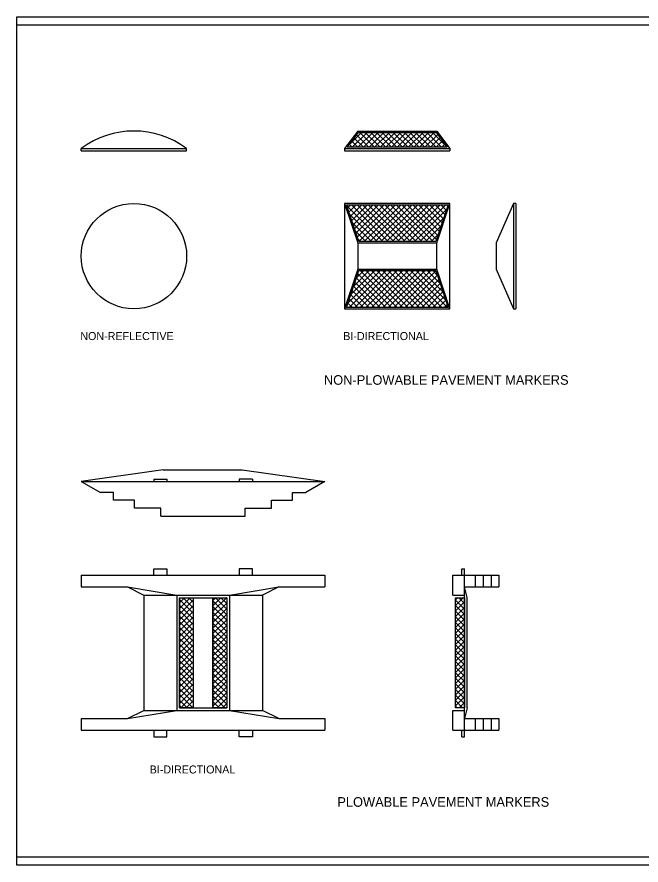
# Model space of a CAD drawing. Extents: x 0 to 390, y 0 to 265.
# Drawn here: x 0 to 195, y 0 to 265 of the extents above; entities that cross this region are included whole.
import ezdxf

# ---------------------------------------------------------------- set-up
doc = ezdxf.new("R2010")
doc.units = 0
doc.layers.add('D_Details', color=7, linetype='Continuous')
doc.layers.add('Default', color=7, linetype='Continuous')

msp = doc.modelspace()

# ---------------------------------------------------------------- linework, layer by layer
at = {"layer": 'D_Details'}
for p, q in [((106.49, 229.35), (102.38, 223.89)), ((103.2, 224.3), (106.71, 228.94)), ((103.71, 224.98), (107.68, 228.94)), ((104.78, 224.3), (109.42, 228.94)), ((109.99, 224.3), (106.12, 228.17)), ((106.49, 229.35), (131.18, 229.35)), ((106.53, 224.3), (111.17, 228.94)), ((106.71, 228.94), (130.98, 228.94)), ((111.74, 224.3), (107.09, 228.94)), ((108.27, 224.3), (112.91, 228.94)), ((113.48, 224.3), (108.84, 228.94)), ((110.02, 224.3), (114.66, 228.94)), ((115.23, 224.3), (110.59, 228.94)), ((111.76, 224.3), (116.4, 228.94)), ((116.98, 224.3), (112.34, 228.94)), ((113.51, 224.3), (118.15, 228.94)), ((118.72, 224.3), (114.08, 228.94)), ((115.26, 224.3), (119.9, 228.94)), ((120.47, 224.3), (115.83, 228.94)), ((117, 224.3), (121.64, 228.94)), ((122.21, 224.3), (117.57, 228.94)), ((118.75, 224.3), (123.39, 228.94)), ((123.96, 224.3), (119.31, 228.94)), ((120.49, 224.3), (125.13, 228.94)), ((125.7, 224.3), (121.06, 228.94)), ((122.24, 224.3), (126.88, 228.94)), ((127.45, 224.3), (122.8, 228.94)), ((123.98, 224.3), (128.62, 228.94)), ((129.2, 224.3), (124.56, 228.94)), ((125.73, 224.3), (130.38, 228.94)), ((130.94, 224.3), (126.3, 228.94)), ((127.48, 224.3), (131.47, 228.29)), ((132.69, 224.3), (128.05, 228.94)), ((134.43, 224.3), (129.79, 228.94)), ((130.98, 228.94), (134.47, 224.3)), ((131.18, 229.35), (135.3, 223.89)), ((106.5, 224.3), (104.62, 226.18)), ((108.25, 224.3), (105.37, 227.17)), ((129.22, 224.3), (132.22, 227.3)), ((130.97, 224.3), (132.97, 226.3)), ((132.71, 224.3), (133.72, 225.3)), ((20.08, 223.89), (53, 223.89)), ((20.08, 223.18), (20.08, 223.89)), ((20.08, 223.18), (53, 223.18)), ((53, 223.18), (53, 223.89)), ((102.38, 223.89), (135.3, 223.89)), ((102.38, 223.89), (102.38, 223.18)), ((102.38, 223.18), (135.3, 223.18)), ((134.47, 224.3), (103.2, 224.3)), ((104.76, 224.3), (103.87, 225.19)), ((134.46, 224.3), (134.47, 224.31)), ((135.3, 223.89), (135.3, 223.18)), ((102.38, 206.72), (106.49, 194.38)), ((131.18, 194.38), (135.3, 206.72)), ((155.17, 206.72), (149.7, 194.38)), ((155.17, 206.72), (155.17, 173.8)), ((155.87, 206.72), (155.17, 206.72)), ((155.87, 206.72), (155.87, 173.8)), ((106.79, 194.79), (102.95, 206.31)), ((114.28, 194.79), (103.05, 206.02)), ((103.28, 205.32), (104.28, 206.31)), ((103.72, 204.01), (106.03, 206.31)), ((104.16, 202.7), (107.78, 206.31)), ((116.03, 194.79), (104.51, 206.31)), ((104.59, 201.38), (109.52, 206.31)), ((105.03, 200.07), (111.27, 206.31)), ((105.46, 198.76), (113.01, 206.31)), ((105.9, 197.46), (114.76, 206.31)), ((117.78, 194.79), (106.25, 206.31)), ((106.34, 196.15), (116.5, 206.31)), ((106.77, 194.84), (118.25, 206.31)), ((119.52, 194.79), (108, 206.31)), ((108.48, 194.79), (120, 206.31)), ((121.26, 194.79), (109.74, 206.31)), ((110.22, 194.79), (121.74, 206.31)), ((123.01, 194.79), (111.49, 206.31)), ((111.97, 194.79), (123.49, 206.31)), ((124.75, 194.79), (113.23, 206.31)), ((113.71, 194.79), (125.23, 206.31)), ((126.5, 194.79), (114.98, 206.31)), ((115.45, 194.79), (126.98, 206.31)), ((128.24, 194.79), (116.72, 206.31)), ((117.2, 194.79), (128.72, 206.31)), ((130, 194.79), (118.48, 206.31)), ((118.94, 194.79), (130.47, 206.31)), ((131.1, 195.43), (120.22, 206.31)), ((120.7, 194.79), (132.22, 206.31)), ((131.54, 196.74), (121.96, 206.31)), ((122.44, 194.79), (133.96, 206.31)), ((131.97, 198.05), (123.71, 206.31)), ((124.19, 194.79), (134.24, 204.85)), ((132.41, 199.36), (125.45, 206.31)), ((132.84, 200.67), (127.2, 206.31)), ((133.28, 201.97), (128.94, 206.31)), ((133.72, 203.28), (130.7, 206.31)), ((134.73, 206.31), (130.89, 194.79)), ((134.15, 204.59), (132.44, 206.31)), ((134.59, 205.9), (134.19, 206.31)), ((112.53, 194.79), (103.93, 203.41)), ((125.93, 194.79), (133.36, 202.22)), ((110.79, 194.79), (104.79, 200.79)), ((127.68, 194.79), (132.49, 199.6)), ((109.04, 194.79), (105.66, 198.17)), ((129.42, 194.79), (131.62, 196.99)), ((106.49, 194.38), (131.18, 194.38)), ((106.49, 194.38), (106.49, 186.15)), ((107.3, 194.79), (106.53, 195.55)), ((130.89, 194.79), (106.79, 194.79)), ((131.18, 186.15), (131.18, 194.38)), ((149.7, 194.38), (149.7, 186.15)), ((106.49, 186.15), (102.38, 173.8)), ((102.95, 174.22), (106.79, 185.74)), ((103.41, 175.56), (113.58, 185.74)), ((103.8, 174.22), (115.32, 185.74)), ((104.27, 178.18), (111.83, 185.74)), ((105.14, 180.8), (110.08, 185.74)), ((105.55, 174.22), (117.07, 185.74)), ((106.02, 183.42), (108.34, 185.74)), ((106.49, 186.15), (131.18, 186.15)), ((106.79, 185.74), (130.89, 185.74)), ((118.77, 174.22), (107.25, 185.74)), ((107.29, 174.22), (118.81, 185.74)), ((120.52, 174.22), (108.99, 185.74)), ((109.04, 174.22), (120.56, 185.74)), ((122.26, 174.22), (110.74, 185.74)), ((110.78, 174.22), (122.3, 185.74)), ((124.01, 174.22), (112.48, 185.74)), ((112.53, 174.22), (124.05, 185.74)), ((125.75, 174.22), (114.23, 185.74)), ((114.28, 174.22), (125.8, 185.74)), ((127.49, 174.22), (115.97, 185.74)), ((116.02, 174.22), (127.54, 185.74)), ((129.24, 174.22), (117.72, 185.74)), ((117.77, 174.22), (129.29, 185.74)), ((130.99, 174.22), (119.47, 185.74)), ((119.51, 174.22), (130.92, 185.63)), ((132.74, 174.22), (121.22, 185.74)), ((134.48, 174.22), (122.96, 185.74)), ((133.98, 176.46), (124.7, 185.74)), ((133.11, 179.08), (126.45, 185.74)), ((132.24, 181.7), (128.19, 185.74)), ((131.35, 184.32), (129.94, 185.74)), ((130.89, 185.74), (134.73, 174.22)), ((135.3, 173.8), (131.18, 186.15)), ((149.7, 186.15), (155.17, 173.8)), ((115.27, 174.22), (106.03, 183.46)), ((117.03, 174.22), (106.47, 184.77)), ((121.26, 174.22), (131.36, 184.31)), ((123, 174.22), (131.8, 183)), ((111.78, 174.22), (105.16, 180.84)), ((113.53, 174.22), (105.6, 182.15)), ((124.75, 174.22), (132.24, 181.7)), ((126.49, 174.22), (132.67, 180.39)), ((108.3, 174.22), (104.29, 178.22)), ((110.04, 174.22), (104.72, 179.53)), ((128.24, 174.22), (133.11, 179.08)), ((129.99, 174.22), (133.54, 177.77)), ((104.81, 174.22), (103.41, 175.61)), ((106.55, 174.22), (103.85, 176.91)), ((131.73, 174.22), (133.98, 176.46)), ((133.48, 174.22), (134.42, 175.15)), ((103.05, 174.22), (102.98, 174.29)), ((155.17, 173.8), (155.87, 173.8)), ((45.68, 123.45), (20.09, 119.83)), ((45.68, 123.45), (70.36, 123.45)), ((70.36, 123.45), (96.21, 119.83)), ((20.09, 119.83), (96.21, 119.83)), ((20.09, 119.83), (26.06, 116.45)), ((42.72, 120.62), (46.84, 120.62)), ((42.72, 120.62), (42.72, 119.83)), ((46.84, 120.62), (46.84, 119.83)), ((73.58, 120.62), (69.47, 120.62)), ((69.47, 120.62), (69.47, 119.83)), ((73.58, 120.62), (73.58, 119.83)), ((96.21, 119.83), (90.25, 116.45)), ((30.17, 116.45), (26.06, 116.45)), ((30.17, 113.98), (30.17, 116.45)), ((36.76, 113.98), (30.17, 113.98)), ((36.76, 111.51), (36.76, 113.98)), ((79.55, 111.51), (79.55, 113.98)), ((79.55, 113.98), (86.13, 113.98)), ((86.13, 113.98), (86.13, 116.45)), ((86.13, 116.45), (90.25, 116.45)), ((44.98, 111.51), (36.76, 111.51)), ((44.98, 109.04), (44.98, 111.51)), ((71.32, 109.04), (71.32, 111.51)), ((71.32, 111.51), (79.55, 111.51)), ((44.98, 109.04), (71.32, 109.04)), ((20.09, 90.53), (96.21, 90.53)), ((20.09, 90.53), (20.09, 86.91)), ((42.72, 90.53), (42.72, 92.59)), ((42.72, 92.59), (46.84, 92.59)), ((46.84, 92.59), (46.84, 90.53)), ((73.58, 92.59), (69.47, 92.59)), ((69.47, 92.59), (69.47, 90.53)), ((73.58, 90.53), (73.58, 92.59)), ((96.21, 90.53), (96.21, 86.91)), ((136.2, 84.36), (136.2, 90.53)), ((136.2, 90.53), (139.82, 90.53)), ((139.03, 92.59), (139.82, 92.59)), ((139.03, 90.53), (139.03, 92.59)), ((139.82, 40.08), (139.82, 92.59)), ((139.82, 90.53), (150.6, 90.53)), ((143.2, 90.53), (143.2, 86.91)), ((145.67, 90.53), (145.67, 86.91)), ((148.13, 90.53), (148.13, 86.91)), ((150.6, 90.53), (150.6, 86.91)), ((20.09, 86.91), (34.49, 86.91)), ((34.49, 86.91), (39.64, 84.36)), ((34.49, 86.91), (49.92, 84.36)), ((66.38, 84.36), (81.81, 86.91)), ((81.81, 86.91), (76.67, 84.36)), ((81.81, 86.91), (96.21, 86.91)), ((139.82, 86.91), (150.6, 86.91)), ((140.65, 83.53), (139.82, 86.91)), ((39.64, 84.36), (39.64, 48.31)), ((39.64, 84.36), (76.67, 84.36)), ((49.92, 84.36), (49.92, 48.31)), ((50.75, 83.53), (65.56, 83.53)), ((50.75, 83.53), (50.75, 49.13)), ((50.75, 81.9), (52.38, 83.53)), ((50.75, 80.15), (54.13, 83.53)), ((55.07, 78.67), (50.75, 82.99)), ((50.75, 78.4), (55.07, 82.72)), ((55.07, 80.41), (51.95, 83.53)), ((55.07, 82.16), (53.69, 83.53)), ((55.07, 83.53), (55.07, 49.13)), ((61.24, 83.53), (61.24, 49.13)), ((61.24, 82.78), (62, 83.53)), ((61.24, 81.03), (63.74, 83.53)), ((61.24, 79.29), (65.48, 83.53)), ((65.56, 78.23), (61.24, 82.55)), ((65.56, 79.97), (62, 83.53)), ((65.56, 81.72), (63.75, 83.53)), ((65.56, 83.47), (65.49, 83.53)), ((65.56, 83.53), (65.56, 49.13)), ((66.38, 84.36), (66.38, 48.31)), ((76.67, 84.36), (76.67, 48.31)), ((136.2, 84.36), (139.82, 84.36)), ((137.02, 49.13), (137.02, 83.53)), ((137.02, 82.9), (137.66, 83.53)), ((137.02, 81.15), (139.4, 83.53)), ((139.82, 79.99), (137.02, 82.79)), ((137.02, 79.41), (139.82, 82.21)), ((139.82, 81.74), (138.03, 83.53)), ((139.82, 83.49), (139.78, 83.53)), ((140.65, 49.13), (140.65, 83.53)), ((55.07, 76.92), (50.75, 81.25)), ((50.75, 76.65), (55.07, 80.97)), ((55.07, 75.18), (50.75, 79.5)), ((61.24, 77.54), (65.56, 81.86)), ((65.56, 76.48), (61.24, 80.8)), ((61.24, 75.8), (65.56, 80.12)), ((139.82, 78.25), (137.02, 81.05)), ((137.02, 77.67), (139.82, 80.46)), ((50.75, 74.91), (55.07, 79.23)), ((55.07, 73.43), (50.75, 77.75)), ((50.75, 73.16), (55.07, 77.48)), ((65.56, 74.74), (61.24, 79.06)), ((61.24, 74.05), (65.56, 78.37)), ((65.56, 72.99), (61.24, 77.31)), ((139.82, 76.51), (137.02, 79.3)), ((137.02, 75.92), (139.82, 78.72)), ((139.82, 74.76), (137.02, 77.56)), ((137.02, 74.18), (139.82, 76.97)), ((55.07, 71.68), (50.75, 76)), ((50.75, 71.42), (55.07, 75.74)), ((55.07, 69.94), (50.75, 74.26)), ((61.24, 72.31), (65.56, 76.63)), ((65.56, 71.25), (61.24, 75.57)), ((61.24, 70.56), (65.56, 74.88)), ((139.82, 73.02), (137.02, 75.81)), ((137.02, 72.42), (139.82, 75.22)), ((50.75, 69.67), (55.07, 74)), ((55.07, 68.19), (50.75, 72.51)), ((50.75, 67.93), (55.07, 72.25)), ((65.56, 69.5), (61.24, 73.82)), ((61.24, 68.81), (65.56, 73.13)), ((65.56, 67.76), (61.24, 72.08)), ((139.82, 71.27), (137.02, 74.07)), ((137.02, 70.68), (139.82, 73.48)), ((139.82, 69.53), (137.02, 72.32)), ((137.02, 68.93), (139.82, 71.73)), ((55.07, 66.45), (50.75, 70.77)), ((50.75, 66.19), (55.07, 70.51)), ((55.07, 64.7), (50.75, 69.02)), ((61.24, 67.07), (65.56, 71.39)), ((65.56, 66), (61.24, 70.32)), ((61.24, 65.32), (65.56, 69.64)), ((139.82, 67.77), (137.02, 70.57)), ((137.02, 67.19), (139.82, 69.99)), ((50.75, 64.43), (55.07, 68.75)), ((55.07, 62.96), (50.75, 67.28)), ((50.75, 62.69), (55.07, 67.01)), ((65.56, 64.26), (61.24, 68.58)), ((61.24, 63.58), (65.56, 67.9)), ((65.56, 62.51), (61.24, 66.84)), ((139.82, 66.03), (137.02, 68.83)), ((137.02, 65.44), (139.82, 68.24)), ((139.82, 64.28), (137.02, 67.08)), ((137.02, 63.7), (139.82, 66.5)), ((55.07, 61.21), (50.75, 65.53)), ((50.75, 60.94), (55.07, 65.26)), ((55.07, 59.46), (50.75, 63.78)), ((61.24, 61.83), (65.56, 66.15)), ((65.56, 60.77), (61.24, 65.09)), ((61.24, 60.09), (65.56, 64.41)), ((139.82, 62.54), (137.02, 65.34)), ((137.02, 61.96), (139.82, 64.75)), ((50.75, 59.2), (55.07, 63.52)), ((55.07, 57.72), (50.75, 62.04)), ((50.75, 57.45), (55.07, 61.77)), ((65.56, 59.03), (61.24, 63.35)), ((61.24, 58.34), (65.56, 62.66)), ((65.56, 57.28), (61.24, 61.6)), ((139.82, 60.79), (137.02, 63.59)), ((137.02, 60.21), (139.82, 63.01)), ((139.82, 59.05), (137.02, 61.85)), ((137.02, 58.46), (139.82, 61.26)), ((55.07, 55.97), (50.75, 60.29)), ((50.75, 55.71), (55.07, 60.03)), ((55.07, 54.23), (50.75, 58.55)), ((61.24, 56.59), (65.56, 60.91)), ((65.56, 55.54), (61.24, 59.86)), ((61.24, 54.84), (65.56, 59.17)), ((139.82, 57.31), (137.02, 60.1)), ((137.02, 56.71), (139.82, 59.51)), ((139.82, 55.55), (137.02, 58.35)), ((50.75, 53.96), (55.07, 58.28)), ((55.07, 52.48), (50.75, 56.8)), ((50.75, 52.21), (55.07, 56.53)), ((65.56, 53.78), (61.24, 58.1)), ((61.24, 53.1), (65.56, 57.42)), ((65.56, 52.04), (61.24, 56.36)), ((61.24, 51.36), (65.56, 55.68)), ((137.02, 54.97), (139.82, 57.77)), ((139.82, 53.81), (137.02, 56.61)), ((137.02, 53.22), (139.82, 56.02)), ((55.07, 50.74), (50.75, 55.06)), ((50.75, 50.47), (55.07, 54.79)), ((54.93, 49.13), (50.75, 53.31)), ((51.16, 49.13), (55.07, 53.04)), ((65.56, 50.29), (61.24, 54.61)), ((61.24, 49.61), (65.56, 53.93)), ((139.82, 52.06), (137.02, 54.86)), ((137.02, 51.48), (139.82, 54.28)), ((139.82, 50.32), (137.02, 53.12)), ((53.17, 49.13), (50.75, 51.56)), ((52.9, 49.13), (55.07, 51.3)), ((64.97, 49.13), (61.24, 52.87)), ((63.23, 49.13), (61.24, 51.12)), ((62.51, 49.13), (65.56, 52.19)), ((64.25, 49.13), (65.56, 50.44)), ((137.02, 49.73), (139.82, 52.53)), ((139.26, 49.13), (137.02, 51.37)), ((138.17, 49.13), (139.82, 50.79)), ((34.49, 45.76), (39.64, 48.31)), ((34.49, 45.76), (49.92, 48.31)), ((39.64, 48.31), (76.67, 48.31)), ((51.43, 49.13), (50.75, 49.82)), ((50.75, 49.13), (65.56, 49.13)), ((54.65, 49.13), (55.07, 49.55)), ((61.49, 49.13), (61.24, 49.38)), ((66.38, 48.31), (81.81, 45.76)), ((81.81, 45.76), (76.67, 48.31)), ((136.2, 42.14), (136.2, 48.31)), ((136.2, 48.31), (139.82, 48.31)), ((137.52, 49.13), (137.02, 49.63)), ((140.65, 49.13), (139.82, 45.76)), ((20.09, 45.76), (20.09, 42.14)), ((20.09, 45.76), (34.49, 45.76)), ((81.81, 45.76), (96.21, 45.76)), ((96.21, 45.76), (96.21, 42.14)), ((139.82, 45.76), (150.6, 45.76)), ((143.2, 45.76), (143.2, 42.14)), ((145.67, 45.76), (145.67, 42.14)), ((148.13, 45.76), (148.13, 42.14)), ((150.6, 45.76), (150.6, 42.14)), ((20.09, 42.14), (96.21, 42.14)), ((42.72, 42.14), (42.72, 40.08)), ((42.72, 40.08), (46.84, 40.08)), ((46.84, 40.08), (46.84, 42.14)), ((69.47, 40.08), (69.47, 42.14)), ((73.58, 40.08), (69.47, 40.08)), ((73.58, 42.14), (73.58, 40.08)), ((136.2, 42.14), (139.82, 42.14)), ((139.03, 40.08), (139.03, 42.14)), ((139.03, 40.08), (139.82, 40.08)), ((139.82, 42.14), (150.6, 42.14))]:
    msp.add_line(p, q, dxfattribs=at)
for points in [[(102.38, 173.8), (135.3, 173.8), (135.3, 206.72), (102.38, 206.72)], [(50.75, 83.53), (55.07, 83.53), (55.07, 49.13), (50.75, 49.13)], [(61.24, 83.53), (65.56, 83.53), (65.56, 49.13), (61.24, 49.13)], [(137.02, 83.53), (139.82, 83.53), (139.82, 49.13), (137.02, 49.13)]]:
    msp.add_lwpolyline(points, close=True, dxfattribs=at)
for points in [[(102.95, 206.31), (134.73, 206.31)], [(134.73, 174.22), (102.95, 174.22)]]:
    msp.add_lwpolyline(points, dxfattribs=at)
msp.add_circle((36.55, 190.27), 16.46, dxfattribs=at)
msp.add_arc((36.55, 201.85), 27.5, 53.2419, 126.7581, dxfattribs=at)
at = {"layer": 'Default'}
for points in [[(0, 265), (326.25, 265), (326.25, 255), (390, 255), (390, 37.5), (315, 37.5), (315, 0), (0, 0)], [(0, 262.5), (326.25, 262.5), (326.25, 252.5), (390, 252.5), (390, 40), (315, 40), (315, 2.5), (0, 2.5)]]:
    msp.add_lwpolyline(points, close=True, dxfattribs=at)

# ---------------------------------------------------------------- texts
at = {"layer": 'D_Details'}
for s, height, p in [('NON-REFLECTIVE', 2.5, (19.8, 164.04)), ('BI-DIRECTIONAL', 2.5, (101.96, 164.04)), ('NON-PLOWABLE PAVEMENT MARKERS', 3, (95.91, 150.07)), ('BI-DIRECTIONAL', 2.5, (41.47, 28.61)), ('PLOWABLE PAVEMENT MARKERS', 3, (100.1, 18.21))]:
    msp.add_text(s, height=height, dxfattribs=at).set_placement(p)

doc.saveas('drawing.dxf')
